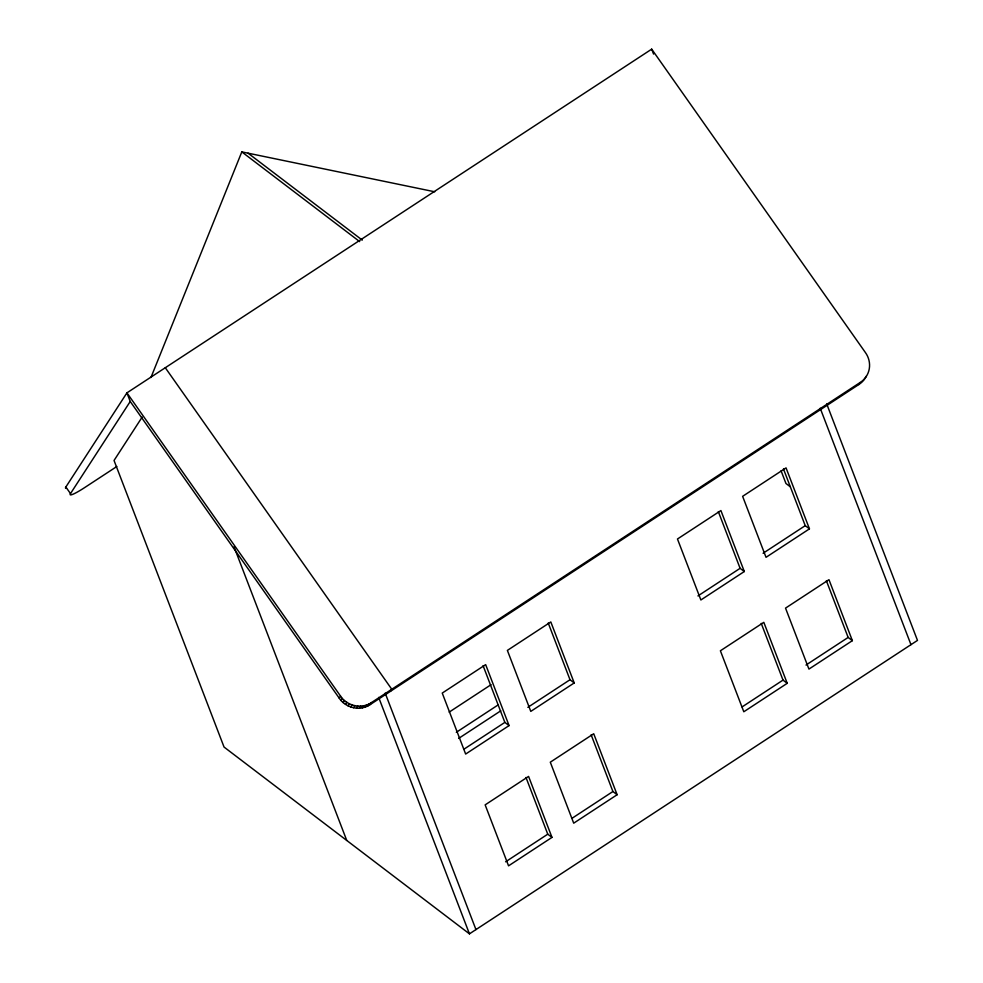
<?xml version="1.0" encoding="UTF-8"?>
<svg xmlns="http://www.w3.org/2000/svg" width="983" height="983" viewBox="0 0 983 983"><rect width="100%" height="100%" fill="white"/><g stroke="black" fill="none" stroke-linecap="round" stroke-linejoin="round"><path stroke-width="1.47" d="M150.952 377.497L241.806 151.886L434.732 191.783M66.439 488.268A22.511 2.63 -35.2 0 1 65.849 487.015L126.93 392.856L651.692 49.15L865.31 352.406A22.142 21.11 33 0 1 860.088 382.534L858.761 384.574L370.198 704.578C360.356 711.446 345.697 708.067 339.221 698.151L130.235 401.482L126.93 392.856L340.548 696.111C347.024 706.015 361.683 709.407 371.525 702.538L860.088 382.534M65.849 487.015L70.493 493.601L130.235 401.482M142.142 417.136L114.04 460.474L224.05 747.055L469.444 933.85L917.483 640.4L826.728 403.964M339.221 698.151L340.548 696.111M341.027 700.474L342.354 698.434M343.128 702.55L344.455 700.51M345.475 704.344L346.802 702.304M348.043 705.831L349.358 703.791M350.759 706.974L352.086 704.934M353.597 707.76L354.924 705.72M356.51 708.165L357.837 706.126M359.422 708.19L360.749 706.15M362.297 707.846L363.624 705.794M365.086 707.109L366.413 705.069M367.74 706.015L369.055 703.975M370.198 704.578L371.525 702.538M390.46 691.307L391.787 689.267L165.291 367.728M116.854 466.495L84.907 487.421A22.511 2.63 -35.2 0 1 70.493 493.601M449.17 712.122L491.07 684.684M456.309 732.323L498.393 704.75M458.643 738.417L500.765 710.832M463.988 749.169L504.857 722.394L509.071 725.601L465.647 754.047L442.239 693.076L485.663 664.631L509.071 725.601M527.846 707.342L570.005 679.732L574.219 682.939L530.783 711.385L507.375 650.402L550.812 621.956L574.219 682.939M697.942 595.931L740.101 568.321L744.315 571.528L700.879 599.974L677.471 539.003L720.908 510.558L744.315 571.528M763.091 553.257L805.237 525.659L809.451 528.866L766.027 557.312L742.62 496.329L786.044 467.883L809.451 528.866M505.618 861.796L547.764 834.186L551.979 837.393L508.555 865.839L485.147 804.868L528.584 776.423L551.979 837.393M572.045 818.286L612.913 791.524L617.127 794.731L573.703 823.176L550.296 762.194L593.72 733.748L617.127 794.731M742.128 706.888L783.009 680.113L787.223 683.32L743.799 711.766L720.392 650.783L763.816 622.337L787.223 683.32M805.999 665.049L848.145 637.439L852.372 640.658L808.935 669.091L785.528 608.121L828.964 579.675L852.372 640.658M790.16 486.683L785.945 483.476L781.08 470.796M248.06 153.176L362.272 240.122M241.806 151.886L359.667 241.597M820.215 408.228L910.971 644.664M651.692 49.15L653.584 54.077M783.463 468.928L805.237 525.659M826.371 580.72L848.145 637.439M718.327 511.602L740.101 568.321M761.235 623.394L783.009 680.113M548.231 623.013L570.005 679.732M591.139 734.793L612.913 791.524M483.083 665.675L504.857 722.394M525.991 777.467L547.764 834.186M385.201 693.15L475.956 929.586M378.688 697.414L469.444 933.85M234.028 546.806L346.753 840.453M866.22 376.256A22.142 21.11 33 0 1 858.761 384.574"/></g></svg>
